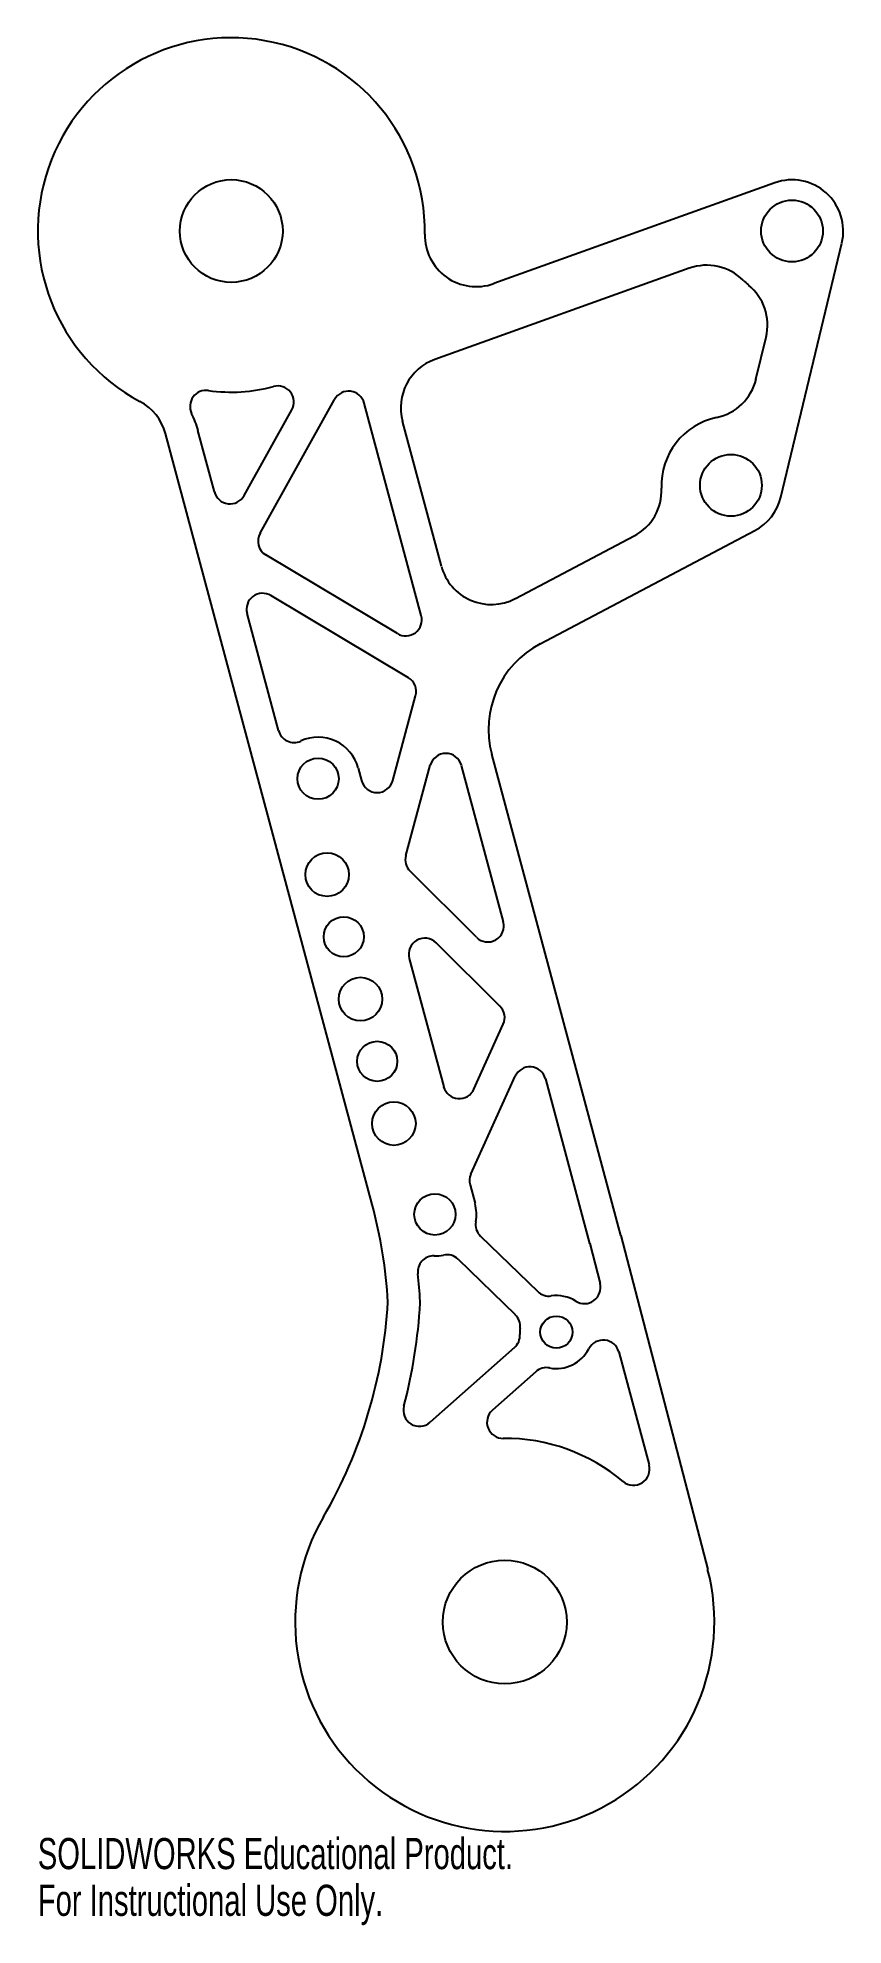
# Model space of a CAD drawing. Header units: millimetres. Extents: x -72 to 52, y -47 to 246.
import ezdxf

# ---------------------------------------------------------------- set-up
doc = ezdxf.new("R2010")
doc.units = ezdxf.units.MM
doc.styles.add('SLDTEXTSTYLE0', font='TXT', dxfattribs={"width": 0.7})

msp = doc.modelspace()

# ---------------------------------------------------------------- linework, layer by layer
at = {"color": 7, "linetype": 'Continuous', "lineweight": 25}
for p, q in [((41.86, 223.35), (-1.71, 207.72)), ((42.78, 174.55), (52.25, 214.02)), ((28.61, 210.1), (-10.83, 195.95)), ((38.95, 192.89), (40.52, 199.42)), ((-40.41, 174.82), (-33.01, 188.12)), ((-37.94, 168.97), (-26.39, 189.75)), ((-12.95, 156.19), (-21.79, 189.18)), ((-45.01, 175.39), (-47.57, 184.92)), ((-9.82, 163.84), (-15.85, 186.35)), ((-20.56, 64.8), (-52.62, 184.45)), ((1.64, 158.84), (20.05, 168.55)), ((5.48, 151.82), (38.77, 169.39)), ((-16.65, 153.39), (-37.04, 165.61)), ((-14.95, 146.55), (-36.26, 159.31)), ((-35.09, 138.35), (-39.96, 156.52)), ((-17.37, 130.58), (-13.82, 143.75)), ((-22.72, 132.54), (-22.2, 130.59)), ((-15.33, 118.94), (-11.55, 132.96)), ((-0.22, 108.68), (-6.72, 132.95)), ((18, 60), (-2.01, 134.67)), ((-4.4, 106.27), (-14.69, 116.52)), ((-14.81, 102.99), (-9.47, 83.08)), ((-0.74, 95.56), (-10.63, 105.41)), ((-4.78, 82.7), (-0.23, 92.76)), ((-5.25, 69.52), (1.61, 84.7)), ((6.31, 84.32), (13.16, 58.73)), ((-5.39, 67.84), (-4.61, 64.93)), ((-3.77, 59.9), (5.11, 51.29)), ((13.17, 58.72), (14.77, 52.54)), ((18, 60), (31.46, 8.17)), ((-7.25, 56.31), (1.63, 47.7)), ((1.51, 42.59), (-11.57, 31)), ((17.67, 41.91), (22.37, 24.37)), ((4.83, 38.85), (-1.92, 32.87))]:
    msp.add_line(p, q, dxfattribs=at)
for centre, radius in [((-42.4, 215.88), 7.97), ((44.54, 215.88), 4.79), ((35.06, 176.41), 4.79), ((-28.94, 130.88), 3.2), ((-27.54, 115.99), 3.38), ((-24.96, 106.34), 3.11), ((-22.37, 96.68), 3.38), ((-19.78, 87.02), 3.11), ((-17.19, 77.36), 3.38), ((-10.83, 63.26), 3.2), ((8, 45), 2.49), ((0, 0), 9.6)]:
    msp.add_circle(centre, radius, dxfattribs=at)
for centre, radius, start, end in [((-42.4, 215.88), 30, 359.0578, 241.8264), ((44.54, 215.88), 7.94, 346.5, 109.734), ((-4.41, 215.25), 8, 179.0578, 289.734), ((31.31, 202.57), 8, 45.1834, 109.734), ((44.54, 215.88), 10.76, 225.1834, 231.0506), ((32.74, 201.28), 8, 346.5, 51.0506), ((-8.13, 188.42), 8, 109.734, 195), ((-46.3, 188.65), 2.5, 81.853, 205.8011), ((-42.4, 215.88), 25, 261.853, 285.1825), ((-35.2, 189.34), 2.5, 330.9177, 105.1825), ((-24.2, 188.53), 2.5, 15, 150.9177), ((31.18, 194.76), 8, 281.9494, 346.5), ((-60.34, 182.38), 8, 15, 61.8264), ((-62.05, 181.04), 15, 15, 25.8011), ((35.06, 176.41), 10.76, 101.9494, 182.3741), ((16.31, 175.63), 8, 297.8235, 2.3741), ((-42.6, 176.03), 2.5, 195, 330.9177), ((35.06, 176.41), 7.94, 297.8235, 346.5), ((-35.76, 167.75), 2.5, 150.9177, 239.0823), ((-2.1, 165.91), 8, 195, 297.8235), ((-37.54, 157.16), 2.5, 59.0823, 195), ((-15.36, 155.54), 2.5, 239.0823, 15), ((12.48, 138.55), 15, 117.8235, 195), ((-16.23, 144.4), 2.5, 344.9021, 59.0823), ((-32.67, 139), 2.5, 195, 294.6603), ((-28.94, 130.88), 6.44, 15, 114.6603), ((-9.14, 132.31), 2.5, 15, 164.9021), ((-19.79, 131.23), 2.5, 195, 344.9021), ((-12.92, 118.29), 2.5, 164.9021, 225.0979), ((-2.64, 108.04), 2.5, 225.0979, 15), ((-12.39, 103.64), 2.5, 45.0979, 195), ((-2.51, 93.79), 2.5, 335.6663, 45.0979), ((3.89, 83.67), 2.5, 15, 155.6663), ((-7.06, 83.73), 2.5, 195, 335.6663), ((-2.97, 68.49), 2.5, 155.6663, 195), ((-93, 45.39), 75, 3.2609, 15), ((-10.83, 63.26), 6.44, 349.8848, 15), ((-2.03, 61.69), 2.5, 169.8848, 225.8737), ((10.75, 58.09), 2.5, 14.5541, 15), ((-10.99, 54.32), 2.5, 88.9787, 186.2185), ((-10.83, 63.26), 6.44, 268.9787, 281.8627), ((-8.99, 54.51), 2.5, 45.8737, 101.8627), ((-93, 45.39), 80, 3.1556, 6.2185), ((6.85, 53.08), 2.5, 225.8737, 278.1083), ((8, 45), 5.66, 57.7841, 98.1083), ((12.35, 51.91), 2.5, 237.7841, 14.5541), ((-93, 53.92), 75, 329.896, 356.7391), ((-93, 53.92), 80, 345.2205, 356.8444), ((-15.62, 49.65), 2.5, 356.8444, 3.1556), ((-0.11, 45.9), 2.5, 353.6391, 45.8737), ((-0.15, 44.46), 2.5, 311.5366, 3.7712), ((8, 45), 5.66, 173.6391, 183.7712), ((8, 45), 5.66, 259.302, 332.7318), ((15.26, 41.26), 2.5, 15, 152.7318), ((6.48, 36.98), 2.5, 79.302, 131.5366), ((-13.23, 32.87), 2.5, 165.2205, 311.5366), ((-0.26, 31), 2.5, 131.5366, 270.4892), ((0, 0), 28.5, 49.9287, 90.4892), ((19.96, 23.72), 2.5, 229.9287, 15), ((0, 0), 32.5, 149.896, 14.5541)]:
    msp.add_arc(centre, radius, start, end, dxfattribs=at)

# ---------------------------------------------------------------- texts
at = {"color": 7, "linetype": 'Continuous', "char_height": 4.8336, "attachment_point": 1, "style": 'SLDTEXTSTYLE0'}
for s, insert in [('SOLIDWORKS Educational Product.', (-72.4, -33.52)), ('For Instructional Use Only.', (-72.4, -40.77))]:
    msp.add_mtext(s, dxfattribs=dict(at, insert=insert))

doc.saveas('drawing.dxf')
